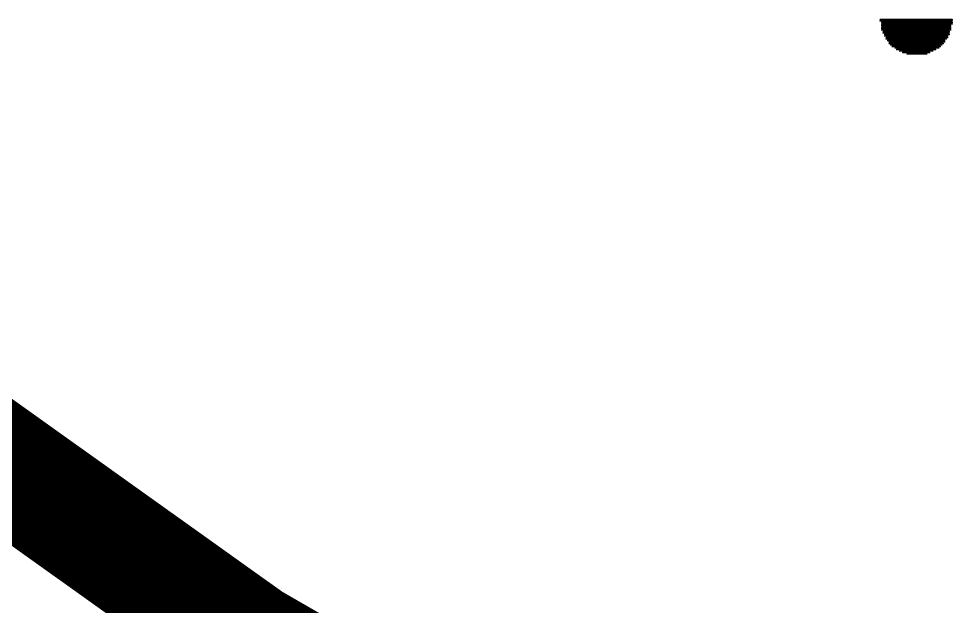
# Model space of a CAD drawing. Header units: millimetres. Extents: x -46.4 to 46.4, y -47.3 to 46.4.
# Drawn here: x -25.213 to -21.236, y -4.879 to -2.391 of the extents above; entities that cross this region are included whole.
import ezdxf

# ---------------------------------------------------------------- set-up
doc = ezdxf.new("R2010")
doc.units = ezdxf.units.MM
doc.layers.add('BottomOverlay', color=54, linetype='Continuous')
doc.layers.add('Mechanical1', color=6, linetype='Continuous')

# ---------------------------------------------------------------- blocks, each defined once
blk = doc.blocks.new('________2')
at = {"layer": 'BottomOverlay', "const_width": 0.00635}
for points in [[(2.4336, -5.3946), (2.7384, -5.3946)], [(2.4336, -5.4009), (2.7384, -5.4009)], [(2.4399, -5.4073), (2.7384, -5.4073)], [(2.4399, -5.4136), (2.7384, -5.4136)], [(2.4399, -5.42), (2.732, -5.42)], [(2.4399, -5.4263), (2.732, -5.4263)], [(2.4399, -5.4327), (2.732, -5.4327)], [(2.4399, -5.439), (2.732, -5.439)], [(2.4463, -5.4454), (2.7257, -5.4454)], [(2.4463, -5.4517), (2.7257, -5.4517)], [(2.4526, -5.4581), (2.7257, -5.4581)], [(2.4526, -5.4644), (2.7193, -5.4644)], [(2.459, -5.4708), (2.7193, -5.4708)], [(2.459, -5.4771), (2.713, -5.4771)], [(2.4653, -5.4835), (2.7066, -5.4835)], [(2.4717, -5.4898), (2.7066, -5.4898)], [(2.4717, -5.4962), (2.7003, -5.4962)], [(2.478, -5.5025), (2.6939, -5.5025)], [(2.4844, -5.5089), (2.6876, -5.5089)], [(2.4971, -5.5152), (2.6812, -5.5152)], [(2.5034, -5.5216), (2.6685, -5.5216)], [(2.5161, -5.5279), (2.6558, -5.5279)], [(2.5288, -5.5343), (2.6431, -5.5343)], [(2.5479, -5.5406), (2.6304, -5.5406)]]:
    blk.add_lwpolyline(points, dxfattribs=at)
at = {"layer": 'BottomOverlay', "const_width": 0.00317}
for points in [[(2.432, -5.3946, 1), (2.4352, -5.3946, 1)], [(2.432, -5.4009, 1), (2.4352, -5.4009, 1)], [(2.4384, -5.4073, 1), (2.4415, -5.4073, 1)], [(2.7368, -5.3946, 1), (2.74, -5.3946, 1)], [(2.7368, -5.4009, 1), (2.74, -5.4009, 1)], [(2.7368, -5.4073, 1), (2.74, -5.4073, 1)], [(2.4384, -5.4136, 1), (2.4415, -5.4136, 1)], [(2.4384, -5.42, 1), (2.4415, -5.42, 1)], [(2.4384, -5.4263, 1), (2.4415, -5.4263, 1)], [(2.4384, -5.4327, 1), (2.4415, -5.4327, 1)], [(2.4384, -5.439, 1), (2.4415, -5.439, 1)], [(2.4447, -5.4454, 1), (2.4479, -5.4454, 1)], [(2.7241, -5.4454, 1), (2.7273, -5.4454, 1)], [(2.7305, -5.42, 1), (2.7336, -5.42, 1)], [(2.7305, -5.4263, 1), (2.7336, -5.4263, 1)], [(2.7305, -5.4327, 1), (2.7336, -5.4327, 1)], [(2.7305, -5.439, 1), (2.7336, -5.439, 1)], [(2.7368, -5.4136, 1), (2.74, -5.4136, 1)], [(2.4447, -5.4517, 1), (2.4479, -5.4517, 1)], [(2.4511, -5.4581, 1), (2.4542, -5.4581, 1)], [(2.4511, -5.4644, 1), (2.4542, -5.4644, 1)], [(2.4574, -5.4708, 1), (2.4606, -5.4708, 1)], [(2.4574, -5.4771, 1), (2.4606, -5.4771, 1)], [(2.4638, -5.4835, 1), (2.4669, -5.4835, 1)], [(2.4701, -5.4898, 1), (2.4733, -5.4898, 1)], [(2.7051, -5.4835, 1), (2.7082, -5.4835, 1)], [(2.7051, -5.4898, 1), (2.7082, -5.4898, 1)], [(2.7114, -5.4771, 1), (2.7146, -5.4771, 1)], [(2.7178, -5.4644, 1), (2.7209, -5.4644, 1)], [(2.7178, -5.4708, 1), (2.7209, -5.4708, 1)], [(2.7241, -5.4517, 1), (2.7273, -5.4517, 1)], [(2.7241, -5.4581, 1), (2.7273, -5.4581, 1)], [(2.4701, -5.4962, 1), (2.4733, -5.4962, 1)], [(2.4765, -5.5025, 1), (2.4796, -5.5025, 1)], [(2.4828, -5.5089, 1), (2.486, -5.5089, 1)], [(2.4955, -5.5152, 1), (2.4987, -5.5152, 1)], [(2.5019, -5.5216, 1), (2.505, -5.5216, 1)], [(2.5146, -5.5279, 1), (2.5177, -5.5279, 1)], [(2.6543, -5.5279, 1), (2.6574, -5.5279, 1)], [(2.667, -5.5216, 1), (2.6701, -5.5216, 1)], [(2.6797, -5.5152, 1), (2.6828, -5.5152, 1)], [(2.686, -5.5089, 1), (2.6892, -5.5089, 1)], [(2.6924, -5.5025, 1), (2.6955, -5.5025, 1)], [(2.6987, -5.4962, 1), (2.7019, -5.4962, 1)], [(2.5273, -5.5343, 1), (2.5304, -5.5343, 1)], [(2.5463, -5.5406, 1), (2.5495, -5.5406, 1)], [(2.6289, -5.5406, 1), (2.632, -5.5406, 1)], [(2.6416, -5.5343, 1), (2.6447, -5.5343, 1)]]:
    blk.add_lwpolyline(points, format="xyb", close=True, dxfattribs=at)

msp = doc.modelspace()

# ---------------------------------------------------------------- linework, layer by layer
at = {"layer": 'BottomOverlay', "const_width": 0.508}
msp.add_lwpolyline([(-12.3943, -8.4487, -0.221527), (-28.929, -0.9392)], format="xyb", dxfattribs=at)
at = {"layer": 'Mechanical1', "const_width": 0.254}
msp.add_lwpolyline([(0, -46.2567, -0.414214), (-46.2567, 0)], format="xyb", dxfattribs=at)

# ---------------------------------------------------------------- block references
at = {"rotation": 360}
msp.add_blockref('________2', (-24, 3), dxfattribs=at)

doc.saveas('drawing.dxf')
